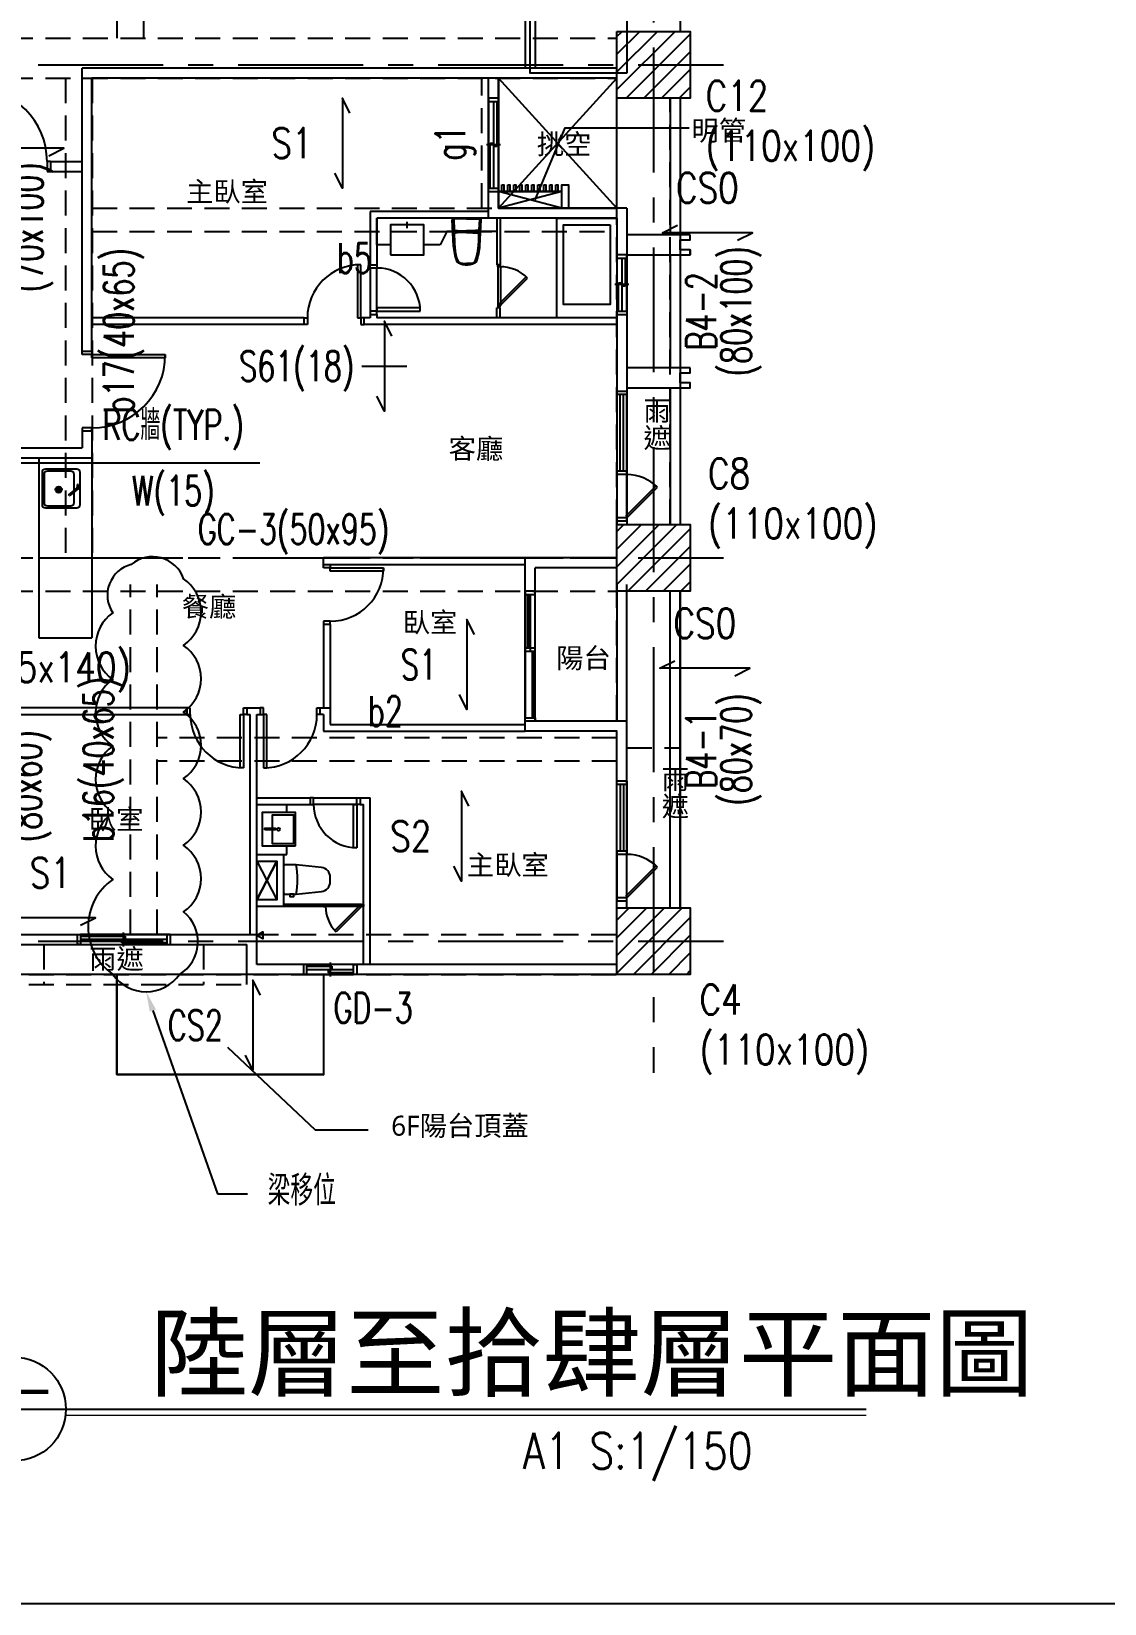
# Model space of a CAD drawing. Header units: millimetres. Extents: x -3377 to 119122, y -22007 to 15479.
# Drawn here: x 54083 to 55693, y 3880 to 6239 of the extents above; entities that cross this region are included whole.
import ezdxf
from ezdxf import colors
from ezdxf.entities.mleader import LeaderData, LeaderLine
from ezdxf.enums import TextEntityAlignment as Align
from ezdxf.math import Vec2, Vec3

# ---------------------------------------------------------------- set-up
doc = ezdxf.new("R2010")
doc.units = ezdxf.units.MM
doc.header["$LTSCALE"] = 150
doc.header["$MEASUREMENT"] = 0
for name, pattern in [('CENTER', [2, 1.25, -0.25, 0.25, -0.25]), ('CONTINOUS', [0]), ('HIDDEN', [0.375, 0.25, -0.125])]:
    doc.linetypes.add(name, pattern=pattern)
doc.layers.get('0').update_dxf_attribs({"plot": 0})
doc.layers.add('5', color=5, linetype='Continuous', lineweight=13)
for name, color, linetype, plot in [('AREA', 3, 'Continuous', False), ('LABEL', 1, 'Continuous', False), ('S-ARCH', 252, 'Continuous', False), ('S-CLOUD_2022-0304', 4, 'Continuous', False)]:
    doc.layers.add(name, color=color, linetype=linetype, plot=plot)
for name, color, linetype in [('ASSLN', 8, 'Continuous'), ('COL', 1, 'Continuous'), ('FIN', 5, 'Continuous'), ('FIX', 3, 'Continuous'), ('OPEN', 4, 'Continuous'), ('S-COL', 7, 'Continuous'), ('S-COLB', 4, 'HIDDEN'), ('S-DIM', 2, 'Continuous'), ('S-GRID', 1, 'CENTER'), ('S-HATCH-COL', 13, 'Continuous'), ('S-OPEN', 13, 'Continuous'), ('S-RCBMB', 3, 'HIDDEN'), ('S-RCBMG', 2, 'HIDDEN'), ('S-SLAB', 5, 'Continuous'), ('S-SLABT', 2, 'Continuous'), ('S-TEXTB', 3, 'Continuous'), ('S-TEXTC', 3, 'Continuous'), ('S-TEXTG', 2, 'Continuous'), ('S-TITLE', 2, 'Continuous'), ('TEXT', 2, 'Continuous'), ('TOIL', 6, 'Continuous'), ('WALL', 2, 'Continuous'), ('WALL-IN', 3, 'Continuous'), ('WALL2', 3, 'Continuous'), ('WALL3', 4, 'Continuous')]:
    doc.layers.add(name, color=color, linetype=linetype)
doc.styles.add('3E', font='simplex.shx', dxfattribs={"width": 0.8, "height": 45, "bigfont": 'dayus.shx'})
doc.styles.add('CS4', font='romans.shx', dxfattribs={"width": 0.7, "height": 45, "bigfont": 'lsp.shx'})
doc.styles.add('CT', font='')
doc.styles.add('ET', font='simplex.shx', dxfattribs={"width": 0.8})
doc.styles.add('HH', font='')
doc.styles.add('HHV', font='')
doc.styles.add('LSP', font='SIMPLEX.shx', dxfattribs={"width": 0.8, "bigfont": 'lsp.shx'})
doc.styles.get('CT').set_extended_font_data('DFKai-SB')
doc.styles.get('HH').set_extended_font_data('Microsoft JhengHei')
doc.styles.get('HHV').set_extended_font_data('@微軟正黑體')
doc.dimstyles.new('DIM150', dxfattribs={"dimscale": 15, "dimtxt": 3, "dimasz": 2, "dimexe": 2, "dimexo": 2, "dimgap": 1, "dimtad": 1, "dimdec": 1, "dimdsep": 46, "dimtxsty": 'CS4', "dimblk1": 'ARCHTICK', "dimblk2": 'ARCHTICK', "dimsah": 1, "dimcen": 2, "dimdle": 2, "dimadec": 0, "dimazin": 0, "dimtfac": 1, "dimtdec": 1, "dimtmove": 0, "dimatfit": 3, "dimldrblk": 'TAA', "dimfxl": 0, "dimtolj": 1, "dimarcsym": 0})

# ---------------------------------------------------------------- blocks, each defined once
blk = doc.blocks.new('LINE(2)')
at = {"layer": 'S-GRID'}
for points in [[(-5535.87, -344.9), (-5535.87, -3083.41)], [(-8859.11, -1570.91), (-5430.87, -1570.91)], [(-8859.11, -2310.91), (-5430.87, -2310.91)], [(-8859.11, -2885.91), (-5430.87, -2885.91)]]:
    blk.add_lwpolyline(points, dxfattribs=at)
blk = doc.blocks.new('COL(2F-16F)')
for points in [[(-5590.9, -1520.9), (-5480.9, -1520.9), (-5480.9, -1620.9), (-5590.9, -1620.9)], [(-5590.9, -2260.9), (-5480.9, -2260.9), (-5480.9, -2360.9), (-5590.9, -2360.9)], [(-5590.9, -2835.9), (-5480.9, -2835.9), (-5480.9, -2935.9), (-5590.9, -2935.9)]]:
    blk.add_lwpolyline(points, close=True)
blk = doc.blocks.new('_ARCHTICK')
at = {"color": 0, "linetype": 'ByBlock', "const_width": 0.15}
blk.add_lwpolyline([(-0.5, -0.5), (0.5, 0.5)], dxfattribs=at)
blk = doc.blocks.new('*D210')
at = {"layer": 'DEFPOINTS', "color": 0, "transparency": 16777216}
for p in [(53906.1, 5591.9), (53921.1, 5591.9), (53921.1, 5591.9)]:
    blk.add_point(p, dxfattribs=at)
at = {"layer": 'S-DIM', "color": 0, "lineweight": -2, "transparency": 16777216}
for p, q in [((53906.1, 5621.9), (53906.1, 5621.9)), ((53906.1, 5591.9), (53876.1, 5591.9)), ((53906.1, 5591.9), (53921.1, 5591.9)), ((53921.1, 5591.9), (54425.6, 5591.9))]:
    blk.add_line(p, q, dxfattribs=at)
at = {"layer": 'S-DIM', "color": 0, "lineweight": -2, "transparency": 16777216, "xscale": 30, "yscale": 30, "zscale": 30}
blk.add_blockref('_ARCHTICK', (53906.1, 5591.9), dxfattribs=at)
at = {"layer": 'S-DIM', "color": 0, "lineweight": -2, "transparency": 16777216, "xscale": 30, "yscale": 30, "zscale": 30, "rotation": 180}
blk.add_blockref('_ARCHTICK', (53921.1, 5591.9), dxfattribs=at)
at = {"layer": 'S-DIM', "color": 0, "transparency": 16777216, "char_height": 45, "attachment_point": 5, "style": 'CS4'}
for s, insert in [('\\A1;RC牆(TYP.)', (54295.6, 5641.2)), ('\\A1;W(15)', (54295.6, 5542.6))]:
    blk.add_mtext(s, dxfattribs=dict(at, insert=insert))
blk = doc.blocks.new('TAA')
at = {"linetype": 'Continuous'}
blk.add_line((0, 0), (-1.663, 0), dxfattribs=at)
blk.add_solid([(-1.5, -0.25), (-1.5, 0.25), (0, 0)], dxfattribs=at)
blk = doc.blocks.new('DwFm')
blk.add_lwpolyline([(-12110.4, -3880.1), (0, -3880.1)])
blk = doc.blocks.new('$PWS001115O08HK0DW0000DW2')
at = {"color": 0, "linetype": 'Continuous'}
for p, q in [((-55, 7.5), (-50, 7.5)), ((-50, 7.5), (-50, -7.5)), ((50, 7.5), (-50, 7.5)), ((50, 2.5), (-50, 2.5)), ((55, 7.5), (50, 7.5)), ((50, 7.5), (50, -7.5)), ((-50, -7.5), (-55, -7.5)), ((50, -2.5), (-50, -2.5)), ((-50, -7.5), (50, -7.5)), ((50, -7.5), (55, -7.5))]:
    blk.add_line(p, q, dxfattribs=at)
blk = doc.blocks.new('$PDS002515O05SC0DW00008C10')
at = {"color": 0, "linetype": 'Continuous', "lineweight": -2}
for p, q in [((-13.5, 53.5), (-15.6, 51.3)), ((-15.6, 51.3), (30.4, 5.4)), ((32.5, 7.5), (-13.5, 53.5)), ((-37.5, 7.5), (-32.5, 7.5)), ((-32.5, 7.5), (-32.5, -7.5)), ((32.5, 7.5), (-32.5, 7.5)), ((30.4, 5.4), (32.5, 7.5)), ((37.5, 7.5), (32.5, 7.5)), ((32.5, 7.5), (32.5, -7.5)), ((-32.5, -7.5), (-37.5, -7.5)), ((-32.5, -7.5), (32.5, -7.5)), ((32.5, -7.5), (37.5, -7.5))]:
    blk.add_line(p, q, dxfattribs=at)
blk.add_arc((32.5, 7.5), 65, 135, 180, dxfattribs=at)
blk = doc.blocks.new('$PWS002115O06680DW0000DW2')
at = {"color": 0, "linetype": 'Continuous'}
for p, q in [((-40, 7.5), (-35, 7.5)), ((-35, 7.5), (-35, -7.5)), ((35, 7.5), (-35, 7.5)), ((-35, 5), (2.5, 5)), ((35, 0), (-35, 0)), ((-2.5, -5), (-2.5, 0)), ((0, -10.5), (0, 10.5)), ((2.5, 5), (2.5, 0)), ((40, 7.5), (35, 7.5)), ((35, 7.5), (35, -7.5)), ((-35, -7.5), (-40, -7.5)), ((-35, -7.5), (35, -7.5)), ((35, -5), (-2.5, -5)), ((35, -7.5), (40, -7.5))]:
    blk.add_line(p, q, dxfattribs=at)
blk = doc.blocks.new('A$C536C7597')
at = {"color": 252}
for p, q in [((970, 505), (792.5, 700)), ((792.5, 505), (970, 700)), ((970, 505), (970, 700)), ((1050, 670), (1050, 465)), ((1065, 670), (1065, 465)), ((1065, 457.5), (1065, 442.5)), ((1050, 435), (1050, 264.5)), ((1065, 435), (1065, 264.5)), ((1050, 234.5), (1050, 30)), ((1065, 234.5), (1065, 30)), ((430, -533), (460, -475)), ((430, -475), (460, -533)), ((430, -630), (430, -543)), ((415, -645), (-25, -645))]:
    blk.add_line(p, q, dxfattribs=at)
at = {"color": 252, "linetype": 'HIDDEN'}
for p, q in [((985, -305), (1065, -305)), ((110, -600), (110, -660)), ((350, -600), (350, -660))]:
    blk.add_line(p, q, dxfattribs=at)
at = {"color": 252}
for points in [[(792.5, 700), (792.5, 505), (970, 505)], [(887.5, 530), (792.5, 530), (792.5, 505), (887.5, 505), (792.5, 530), (887.5, 530), (792.5, 505)], [(1050, -545), (1050, -70)], [(1065, -545), (1065, -70)], [(530, -645), (530, -795.5), (220, -795.5), (220, -645)]]:
    blk.add_lwpolyline(points, dxfattribs=at)
at = {"color": 252, "linetype": 'HIDDEN'}
blk.add_lwpolyline([(-25, -660), (-25, -660), (415, -660), (415, -645)], dxfattribs=at)
at = {"layer": '5', "color": 252, "linetype": 'Continuous'}
blk.add_lwpolyline([(143.2, -1306.4), (1343.9, -1306.4)], dxfattribs=at)
at = {"layer": 'AREA', "color": 252}
blk.add_lwpolyline([(985, 707.5), (840, 707.5), (840, 1022.5), (985, 1022.5)], close=True, dxfattribs=at)
at = {"layer": 'ASSLN', "color": 252}
for points in [[(797.5, 540), (800.5, 540), (800.5, 530), (797.5, 530)], [(806.5, 540), (809.5, 540), (809.5, 530), (806.5, 530)], [(815.5, 540), (818.5, 540), (818.5, 530), (815.5, 530)], [(824.5, 540), (827.5, 540), (827.5, 530), (824.5, 530)], [(833.5, 540), (836.5, 540), (836.5, 530), (833.5, 530)], [(842.5, 540), (845.5, 540), (845.5, 530), (842.5, 530)], [(851.5, 540), (854.5, 540), (854.5, 530), (851.5, 530)], [(860.5, 540), (863.5, 540), (863.5, 530), (860.5, 530)], [(869.5, 540), (872.5, 540), (872.5, 530), (869.5, 530)], [(878.5, 540), (881.5, 540), (881.5, 530), (878.5, 530)]]:
    blk.add_lwpolyline(points, close=True, dxfattribs=at)
at = {"layer": 'COL', "color": 252}
blk.add_line((1080, 442.5), (1080, 435, 1.1), dxfattribs=at)
for points in [[(970, 770), (1080, 770), (1080, 670), (970, 670)], [(970, 30), (1080, 30), (1080, -70), (970, -70)], [(970, -545), (1080, -545), (1080, -645), (970, -645)]]:
    blk.add_lwpolyline(points, close=True, dxfattribs=at)
at = {"layer": 'FIN', "color": 252}
for p, q in [((107.5, 108), (107.5, 60)), ((110.5, 105), (110.5, 63)), ((159.5, 113), (112.5, 113)), ((150.5, 110), (115.5, 110)), ((155.5, 63), (155.5, 105)), ((164.5, 60), (164.5, 108)), ((130.3, 82.4), (135, 82.4)), ((131, 84), (134.3, 80.7)), ((131, 80.7), (134.3, 84)), ((148.3, 73.8), (147.6, 74.6)), ((159.5, 84.5), (147.7, 75.3)), ((150, 74.5), (148.7, 76.1)), ((160.7, 82.9), (149, 73.8)), ((159.5, 86.2), (162.8, 82.9)), ((159.5, 82.9), (162.8, 86.2)), ((161.5, 90.2), (160.5, 90.2)), ((160.5, 86.1), (160.5, 90.2)), ((161.5, 86.2), (161.5, 90.2)), ((112.5, 55), (159.5, 55)), ((115.5, 58), (150.5, 58))]:
    blk.add_line(p, q, dxfattribs=at)
for points in [[(102.5, 130), (102.5, -140)], [(182.5, 130), (182.5, -140)], [(102.5, -140), (182.5, -140)]]:
    blk.add_lwpolyline(points, dxfattribs=at)
for centre, radius in [((132.6, 82.4), 4.63), ((132.6, 82.4), 2.34), ((161.2, 84.6), 1.7)]:
    blk.add_circle(centre, radius, dxfattribs=at)
for centre, radius, start, end in [((112.5, 108), 5, 90, 180), ((115.5, 105), 5, 90, 180), ((150.5, 105), 5, 0, 90), ((159.5, 108), 5, 0, 90), ((148, 74.9), 0.5, 127.959, 217.959), ((148.6, 74.1), 0.5, 217.959, 307.959), ((112.5, 60), 5, 180, 270), ((115.5, 63), 5, 180, 270), ((150.5, 63), 5, 270, 0), ((159.5, 60), 5, 270, 0)]:
    blk.add_arc(centre, radius, start, end, dxfattribs=at)
at = {"layer": 'FIX', "color": 252}
for p, q in [((530, -30), (530, -20)), ((540, -120), (530, -120))]:
    blk.add_line(p, q, dxfattribs=at)
at = {"layer": 'LABEL', "color": 252}
blk.add_lwpolyline([(-12.2, -1297.3), (1343.9, -1297.3)], dxfattribs=at)
at = {"layer": 'LABEL', "color": 252, "linetype": 'Continuous'}
blk.add_arc((65.5, -1297.3), 77.8, 180.0000014999924, 179.9999985000077, dxfattribs=at)
at = {"layer": 'OPEN', "color": 252, "linetype": 'Continuous'}
for p, q in [((777.5, 670), (777.5, 665)), ((777.5, 665), (792.5, 665)), ((777.5, 665), (777.5, 535)), ((785, 665), (785, 535)), ((790, 665), (790, 597.5)), ((792.5, 665), (792.5, 670)), ((792.5, 535), (792.5, 665)), ((795.5, 600), (774.5, 600)), ((780, 535), (780, 602.5)), ((780, 602.5), (785, 602.5)), ((790, 597.5), (785, 597.5)), ((120, 575), (115, 575)), ((115, 575), (115, 560)), ((115, 560), (120, 560)), ((777.5, 530), (777.5, 535)), ((777.5, 535), (792.5, 535)), ((792.5, 535), (792.5, 530)), ((970, 435), (970, 430)), ((970, 430), (985, 430)), ((970, 430), (970, 350)), ((977.5, 430), (977.5, 350)), ((982.5, 430), (982.5, 387.5)), ((985, 430), (985, 435)), ((985, 350), (985, 430)), ((585.6, 420), (580.6, 420)), ((580.6, 420), (580.6, 340)), ((585.6, 340), (585.6, 420)), ((600, 415), (600, 420)), ((610, 415), (600, 415)), ((600, 415), (600, 350)), ((610, 420), (610, 415)), ((610, 350), (610, 415)), ((988, 390), (967, 390)), ((972.5, 350), (972.5, 392.5)), ((972.5, 392.5), (977.5, 392.5)), ((982.5, 387.5), (977.5, 387.5)), ((675, 355), (610, 355)), ((610, 355), (610, 350)), ((675, 350), (675, 355)), ((500.6, 340), (505.6, 340)), ((505.6, 340), (505.6, 330)), ((580.6, 340), (585.6, 340)), ((590.6, 340), (585.6, 340)), ((585.6, 340), (585.6, 330)), ((610, 350), (600, 350)), ((600, 350), (600, 345)), ((610, 345), (610, 350)), ((610, 350), (675, 350)), ((970, 345), (970, 350)), ((970, 350), (985, 350)), ((985, 350), (985, 345)), ((505.6, 330), (500.6, 330)), ((585.6, 330), (590.6, 330)), ((167.5, 285), (167.5, 290)), ((182.5, 285), (167.5, 285)), ((182.5, 290), (182.5, 285)), ((182.5, 285), (292.5, 285)), ((182.5, 280), (182.5, 285)), ((292.5, 285), (292.5, 280)), ((292.5, 280), (182.5, 280)), ((970, 225), (970, 230)), ((985, 225), (970, 225)), ((970, 225), (970, 110)), ((975, 110), (975, 225)), ((980, 110), (980, 225)), ((985, 230), (985, 225)), ((985, 110), (985, 225)), ((182.5, 175), (167.5, 175)), ((167.5, 175), (167.5, 170)), ((182.5, 170), (182.5, 175)), ((985, 110), (970, 110)), ((970, 110), (970, 105)), ((985, 105), (985, 110)), ((530, -35), (530, -30)), ((540, -35), (530, -35)), ((540, -30), (540, -35)), ((540, -35), (620, -35)), ((540, -40), (540, -35)), ((620, -40), (540, -40)), ((620, -35), (620, -40)), ((832.5, -70, -1.1), (832.5, -75, -1.1)), ((847.5, -75, -1.1), (847.5, -70, -1.1)), ((832.5, -75, -1.1), (847.5, -75, -1.1)), ((832.5, -75, -1.1), (832.5, -260, -1.1)), ((836, -75, -1.1), (836, -155, -1.1)), ((837, -75, -1.1), (837, -155, -1.1)), ((840, -75, -1.1), (840, -155, -1.1)), ((847.5, -260, -1.1), (847.5, -75, -1.1)), ((540, -115), (530, -115)), ((530, -115), (530, -120)), ((540, -120), (540, -115)), ((832.5, -155, -1.1), (847.5, -155, -1.1)), ((832.5, -160, -1.1), (847.5, -160, -1.1)), ((837, -155, -1.1), (840, -155, -1.1)), ((840, -155, -1.1), (840, -160, -1.1)), ((840, -160, -1.1), (843, -160, -1.1)), ((843, -160, -1.1), (843, -260, -1.1)), ((844, -160, -1.1), (844, -260, -1.1)), ((330, -245), (325, -245)), ((325, -255), (330, -255)), ((330, -255), (330, -245)), ((405, -335), (405, -255)), ((405, -255), (410, -255)), ((410, -255), (410, -245)), ((410, -245), (415, -245)), ((415, -255), (410, -255)), ((410, -255), (410, -335)), ((440, -245), (435, -245)), ((435, -255), (440, -255)), ((440, -255), (440, -245)), ((440, -255), (440, -335)), ((445, -255), (440, -255)), ((445, -335), (445, -255)), ((520, -255), (520, -245)), ((520, -245), (525, -245)), ((525, -255), (520, -255)), ((832.5, -265, -1.1), (832.5, -260, -1.1)), ((832.5, -260, -1.1), (847.5, -260, -1.1)), ((847.5, -260, -1.1), (847.5, -265, -1.1)), ((410, -335), (405, -335)), ((440, -335), (445, -335)), ((970, -360), (970, -355)), ((985, -360), (970, -360)), ((970, -460), (970, -360)), ((975, -360), (975, -460)), ((980, -360), (980, -460)), ((985, -355), (985, -360)), ((985, -360), (985, -460)), ((515, -380), (510, -380)), ((510, -390), (515, -390)), ((515, -390), (515, -380)), ((515, -380), (580, -380)), ((580, -390), (515, -390)), ((575, -455), (575, -390)), ((575, -390), (580, -390)), ((580, -390), (580, -380)), ((580, -380), (585, -380)), ((585, -390), (580, -390)), ((580, -390), (580, -455)), ((580, -455), (575, -455)), ((985, -460), (970, -460)), ((970, -460), (970, -465)), ((985, -465), (985, -460)), ((533, -540), (530, -540)), ((533, -543), (533, -540)), ((587, -540), (533, -540)), ((546.7, -579.1), (584.9, -540.9)), ((584.9, -540.9), (587, -543)), ((587, -543), (587, -540)), ((587, -540), (590, -540)), ((530, -543), (533, -543)), ((587, -543), (533, -543)), ((587, -543), (548.8, -581.2)), ((590, -543), (587, -543)), ((160, -585), (165, -585)), ((165, -585), (165, -600)), ((295, -585), (165, -585)), ((165, -587.5), (232.5, -587.5)), ((230, -603), (230, -582)), ((232.5, -587.5), (232.5, -592.5)), ((300, -585), (295, -585)), ((295, -585), (295, -600)), ((548.8, -581.2), (546.7, -579.1)), ((165, -600), (160, -600)), ((295, -592.5), (165, -592.5)), ((165, -600), (295, -600)), ((227.5, -597.5), (227.5, -592.5)), ((295, -597.5), (227.5, -597.5)), ((295, -600), (300, -600))]:
    blk.add_line(p, q, dxfattribs=at)
at = {"layer": 'OPEN', "color": 252}
blk.add_line((985, 105), (970, 105), dxfattribs=at)
at = {"layer": 'OPEN', "color": 252, "linetype": 'Continuous', "lineweight": -2}
for p, q in [((970, -465), (970, -460)), ((985, -465), (970, -465)), ((970, -465), (970, -530)), ((985, -460), (985, -465)), ((985, -530), (985, -465)), ((1028.8, -481.9), (982.9, -527.9)), ((985, -530), (1031, -484)), ((1031, -484), (1028.8, -481.9)), ((985, -530), (970, -530)), ((970, -530), (970, -535)), ((982.9, -527.9), (985, -530)), ((985, -535), (985, -530))]:
    blk.add_line(p, q, dxfattribs=at)
at = {"layer": 'OPEN', "color": 252, "linetype": 'Continuous'}
for centre, radius, start, end in [((5, 575), 110, 0, 90), ((585.6, 340), 80, 90, 180), ((610, 350), 65, 0, 90), ((182.5, 285), 110, 270, 0), ((540, -35), 80, 270, 0), ((410, -255), 80, 180, 270), ((440, -255), 80, 270, 0), ((580, -390), 65, 180, 270), ((587, -543), 54, 180, 225)]:
    blk.add_arc(centre, radius, start, end, dxfattribs=at)
at = {"layer": 'OPEN', "color": 252, "linetype": 'Continuous', "lineweight": -2}
blk.add_arc((985, -530), 65, 45, 90, dxfattribs=at)
at = {"layer": 'TEXT', "color": 252}
for points in [[(847.5, 517.5), (892.4, 625.2), (1078.2, 625.2)], [(385.7, -754), (517.1, -878.5), (596.7, -878.5)]]:
    blk.add_lwpolyline(points, dxfattribs=at)
at = {"layer": 'TOIL', "color": 252}
for p, q in [((782.5, 490), (610, 490)), ((610, 450), (610, 490)), ((790, 490), (790, 420)), ((795, 490), (795, 420)), ((630.5, 450), (610, 450)), ((705, 450), (680.5, 450)), ((715, 470), (705, 450)), ((790, 470), (715, 470)), ((738.3, 422), (744.5, 422)), ((750.7, 422), (744.5, 422)), ((795, 420), (790, 420)), ((795, 355), (790, 355)), ((790, 340), (790, 355)), ((794.4, 358), (795.9, 358)), ((795, 340), (795, 355)), ((475, -402.2), (475, -390)), ((430, -465), (475, -465)), ((475, -465), (475, -452.2)), ((530, -540), (470, -540)), ((479.4, -523.9), (479.4, -524.5)), ((479.4, -523.9), (485.4, -523.9)), ((485.4, -523.9), (485.4, -524.5)), ((485.4, -523.9), (485.4, -523.9)), ((485.4, -523.9), (485.4, -523.9)), ((485.4, -523.9), (485.4, -523.9)), ((485.4, -523.9), (485.4, -523.9)), ((530, -540), (530, -543)), ((590, -540), (590, -540)), ((590, -540), (590, -543)), ((530, -543), (470, -543)), ((590, -543), (590, -543))]:
    blk.add_line(p, q, dxfattribs=at)
at = {"layer": 'TOIL', "color": 252, "linetype": 'Continuous'}
for p, q in [((791.4, 417), (791.4, 420)), ((794.4, 417), (791.4, 417)), ((791.4, 417), (791.4, 358)), ((834, 401.8), (792.3, 360.1)), ((794.4, 420), (794.4, 417)), ((795.9, 358), (795.9, 417)), ((836.1, 399.7), (834, 401.8)), ((794.4, 358), (836.1, 399.7)), ((794.4, 358), (791.4, 358)), ((791.4, 358), (791.4, 355)), ((792.3, 360.1), (794.4, 358)), ((794.4, 355), (794.4, 358))]:
    blk.add_line(p, q, dxfattribs=at)
at = {"layer": 'TOIL', "color": 252}
for points in [[(630.5, 435), (680.5, 435), (680.5, 480), (630.5, 480)], [(960, 480), (960, 360), (890, 360), (890, 480)], [(488, -452.2), (488, -402.2), (438, -402.2), (438, -452.2)], [(441.9, -428.3), (441.9, -425.7), (457.4, -425.7), (457.4, -428.3)], [(430, -586.5), (439, -581.3), (439, -591.7)]]:
    blk.add_lwpolyline(points, close=True, dxfattribs=at)
at = {"layer": 'TOIL', "color": 252, "const_width": 3}
blk.add_lwpolyline([(655, 474.5), (655, 484.7)], dxfattribs=at)
at = {"layer": 'TOIL', "color": 252}
for points in [[(742.5, 419.4, -0.194459), (730.2, 424.3, -0.07596), (725.1, 448.3), (723, 487.5), (725.2, 490), (764.8, 490), (766, 487.5), (763.9, 448.5, -0.07596), (758.8, 424.3, -0.194459), (746.6, 419.4)], [(479.4, -524.5), (479.4, -527.9), (485.4, -527.9), (485.4, -524.5), (489, -524.5), (526.6, -520.5, 0.383798), (540, -505.6), (540, -499.4, 0.383798), (526.6, -484.5), (489, -480.5), (472, -480.5, 0.414214), (470, -482.5), (470, -522.5, 0.414214), (472, -524.5)]]:
    blk.add_lwpolyline(points, format="xyb", close=True, dxfattribs=at)
for points in [[(744.5, 488.7), (726.1, 488.7, 0.332674), (725.3, 488.1), (725.9, 472, 0.271876), (726.4, 471.3, 0.013613), (744.5, 470.9, 43.172872)], [(744.5, 488.7), (762.9, 488.7, -0.332674), (763.7, 488.1), (763.1, 472, -0.271876), (762.6, 471.3, -0.013613), (744.5, 470.9, -43.172872)]]:
    blk.add_lwpolyline(points, format="xyb", dxfattribs=at)
for points in [[(970, 490), (970, 340), (880, 340), (880, 490), (970, 490)], [(453.4, -425.7), (453.4, -405.4), (485, -405.4), (485, -448.9), (453.4, -448.9), (453.4, -428.3)]]:
    blk.add_lwpolyline(points, dxfattribs=at)
blk.add_circle((462.2, -427.2), 2.19, dxfattribs=at)
for centre, radius, start, end in [((899.2, 462), 173.1, 178.2114, 185.8192), ((741.6, 346.9), 121.5, 88.6098, 97.2474), ((768, 1052.9), 585.1, 267.7018, 269.5191), ((599.9, 464.5), 163.2, 353.1505, 1.169), ((767.4, 444.2), 40.3, 179.7388, 206.8929), ((737.5, 428.6), 6.62, 202.881, 276.9927), ((751.4, 428.9), 6.93, 263.869, 342.5206), ((682.7, 452.3), 79.5, 341.2752, 354.7588), ((369, -502.5), 122, 349.6111, 10.3889)]:
    blk.add_arc(centre, radius, start, end, dxfattribs=at)
at = {"layer": 'TOIL', "color": 252, "linetype": 'Continuous'}
blk.add_arc((794.4, 358), 59, 45, 90, dxfattribs=at)
at = {"layer": 'WALL', "color": 252}
for p, q in [((970, 715), (167.5, 715)), ((167.5, 714), (167.5, 715)), ((167.5, 290), (167.5, 714)), ((970, 700), (182.5, 700)), ((182.5, 699), (182.5, 700)), ((182.5, 290), (182.5, 699)), ((777.5, 490), (777.5, 700)), ((792.5, 505), (792.5, 700)), ((792.5, 670), (777.5, 670)), ((120, 575), (167.5, 575)), ((120, 575), (120, 560)), ((120, 560), (167.5, 560)), ((777.5, 510), (777.5, 555)), ((792.5, 510), (792.5, 555)), ((777.5, 530), (792.5, 530)), ((985, 505), (792.5, 505)), ((985, 505), (985, 30)), ((970, 490), (777.5, 490)), ((970, 490), (970, 30)), ((985, 435), (970, 435)), ((970, 405.5), (970, 325.5)), ((985, 405.5), (985, 325.5)), ((970, 345), (970, 335)), ((970, 345), (985, 345)), ((985, 345), (985, 335)), ((167.5, 290), (182.5, 290)), ((970, 230), (985, 230)), ((167.5, 170), (167.5, 145)), ((182.5, 170), (167.5, 170)), ((182.5, 170), (182.5, 130)), ((985, 35), (970, 35)), ((970, -20), (832.5, -20)), ((970, -35), (847.5, -35)), ((847.5, -70, -1.1), (832.5, -70, -1.1)), ((847.5, -265, -1.1), (832.5, -265, -1.1)), ((985, -355), (970, -355)), ((985, -355), (970, -355)), ((985, -535), (970, -535)), ((985, -535), (970, -535)), ((-25, -585), (429, -585)), ((160, -585), (160, -600)), ((300, -585), (300, -600)), ((430, -630), (430, -585)), ((-25, -600), (415, -600)), ((415, -601), (415, -600)), ((415, -645), (415, -601)), ((970, -630), (430, -630)), ((545, -630), (430, -630)), ((500, -630), (500, -645)), ((580, -630), (580, -645)), ((416, -645), (415, -645)), ((970, -645), (416, -645)), ((545, -645), (430, -645))]:
    blk.add_line(p, q, dxfattribs=at)
for points in [[(970, 1245), (970, 1030), (832.5, 1030), (832.5, 715)], [(985, 1245), (985, 1015), (847.5, 1015), (847.5, 715)], [(-90, 145), (167.5, 145)], [(-90, 130), (182.5, 130)], [(970, -545), (970, -280), (832.5, -280), (832.5, -20)], [(985, -545), (985, -265), (847.5, -265), (847.5, -35)]]:
    blk.add_lwpolyline(points, dxfattribs=at)
at = {"layer": 'WALL', "color": 252, "elevation": 1.1}
for points in [[(1080, 465), (985, 465), (985, 435), (1080, 435), (1080, 442.5), (1065, 442.5), (1065, 457.5), (1080, 457.5)], [(1080, 265), (985, 265), (985, 235), (1080, 235), (1080, 242.5), (1065, 242.5), (1065, 257.5), (1080, 257.5)]]:
    blk.add_lwpolyline(points, close=True, dxfattribs=at)
at = {"layer": 'WALL-IN', "color": 252, "linetype": 'CONTINOUS'}
for p, q in [((430, -380), (510, -380)), ((430, -630), (430, -390)), ((430, -390), (510, -390)), ((510, -380), (510, -390)), ((585, -380), (600, -380)), ((585, -380), (585, -390)), ((585, -390), (590, -390)), ((590, -630), (590, -390)), ((600, -630), (600, -380)), ((430, -465), (470, -465)), ((430, -475), (460, -475))]:
    blk.add_line(p, q, dxfattribs=at)
for points in [[(470, -465), (470, -543)], [(460, -475), (460, -533)], [(460, -533), (430, -533)], [(470, -543), (430, -543)]]:
    blk.add_lwpolyline(points, dxfattribs=at)
at = {"layer": 'WALL2', "color": 252}
for p, q in [((600, 500), (600, 420)), ((777.5, 500), (600, 500)), ((610, 490), (610, 420)), ((777.5, 490), (610, 490)), ((600, 420), (610, 420)), ((500.6, 340), (182.5, 340)), ((500.6, 330), (500.6, 340)), ((600, 340), (590.6, 340)), ((590.6, 330), (590.6, 340)), ((600, 345), (610, 345)), ((600, 345), (600, 340)), ((610, 345), (610, 340)), ((970, 340), (610, 340)), ((500.6, 330), (182.5, 330)), ((970, 330), (590.6, 330)), ((832.5, -20), (530, -20)), ((530, -30), (832.5, -30)), ((530, -120), (530, -245)), ((540, -120), (540, -245)), ((325, -245), (325, -255)), ((415, -245), (415, -255)), ((415, -245), (435, -245)), ((415, -255), (420, -255)), ((420, -585), (420, -255)), ((430, -585), (430, -255)), ((430, -255), (435, -255)), ((435, -245), (435, -255)), ((530, -255), (530, -270)), ((540, -245), (540, -270)), ((530, -270), (530, -280)), ((530, -280), (832.5, -280)), ((540, -270), (832.5, -270))]:
    blk.add_line(p, q, dxfattribs=at)
for points in [[(887.5, 505), (887.5, 540), (897.5, 540), (897.5, 505)], [(70, -255), (325, -255), (325, -245), (60, -245)], [(530, -255), (525, -255), (525, -245), (540, -245)]]:
    blk.add_lwpolyline(points, dxfattribs=at)
at = {"layer": 'WALL3', "color": 252}
for p, q in [((970, -60), (970, -265)), ((985, -265), (985, -60))]:
    blk.add_line(p, q, dxfattribs=at)
at = {"layer": 'OPEN', "color": 252, "lineweight": -2, "rotation": 270}
for p in [(977.5, 72.5), (977.5, -497.5)]:
    blk.add_blockref('$PDS002515O05SC0DW00008C10', p, dxfattribs=at)
at = {"layer": 'OPEN', "color": 252, "extrusion": (0, 0, -1), "zscale": -1, "rotation": 90.00000000000004}
blk.add_blockref('$PWS001115O08HK0DW0000DW2', (-977.5, -410), dxfattribs=at)
at = {"layer": 'OPEN', "color": 252, "rotation": 180}
blk.add_blockref('$PWS002115O06680DW0000DW2', (540, -637.5), dxfattribs=at)
at = {"layer": 'TEXT', "color": 252, "style": 'HH'}
for s, p in [('明管', (1122.9, 606.3)), ('挑空', (890.8, 586)), ('主臥室', (385, 514.6)), ('客廳', (758.6, 128.9)), ('餐廳', (358.1, -108.1)), ('臥室', (689.6, -131.8)), ('陽台', (920, -185.3)), ('臥室', (218.7, -427.4)), ('主臥室', (806.4, -495.8)), ('雨遮', (219.2, -636.7)), ('6F陽台頂蓋', (734.6, -887.1))]:
    blk.add_text(s, height=30, dxfattribs=at).set_placement(p, align=Align.CENTER)
at = {"layer": 'TEXT', "color": 252, "style": 'HHV'}
for p in [(1014.8, 181), (1042.1, -371.9)]:
    blk.add_text('雨遮', height=30, rotation=270, dxfattribs=at).set_placement(p, align=Align.CENTER)
at = {"layer": 'TEXT', "color": 252, "linetype": 'Continuous', "style": 'CT', "width": 1}
blk.add_text('陸層至拾肆層平面圖', height=108, dxfattribs=at).set_placement((269.4, -1267))
at = {"layer": 'TEXT', "color": 252, "style": 'ET', "width": 0.8}
blk.add_text('A1 S:1/150', height=54, dxfattribs=at).set_placement((1173.3, -1386.9), align=Align.RIGHT)
blk = doc.blocks.new('2022-0217')
blk.add_blockref('A$C536C7597', (41880.7, -2290.9))

msp = doc.modelspace()

# ---------------------------------------------------------------- hatches: boundary and pattern name
at = {"layer": 'S-HATCH-COL'}
h = msp.add_hatch(dxfattribs=at)
h.set_pattern_fill('ANSI31', color=256, scale=150, style=0)
h.set_pattern_definition([(45, (12110.4, 0), (-13.258252, 13.258252), [])])
h.paths.add_polyline_path([(54961.13, 6239.23), (55071.13, 6239.23), (55071.13, 6139.23), (54961.13, 6139.23)])
h.paths.add_polyline_path([(54961.13, 5499.23), (55071.13, 5499.23), (55071.13, 5399.23), (54961.13, 5399.23)])
h.paths.add_polyline_path([(54961.13, 4924.23), (55071.13, 4924.23), (55071.13, 4824.23), (54961.13, 4824.23)])
h.paths.add_polyline_path([(53856.13, 4924.23), (53966.13, 4924.23), (53966.13, 4824.23), (53856.13, 4824.23)])
h.paths.add_polyline_path([(53201.13, 4924.23), (53091.13, 4924.23), (53091.13, 4824.23), (53201.13, 4824.23)])
h.paths.add_polyline_path([(52186.13, 6814.23), (52296.13, 6814.23), (52296.13, 6714.23), (52186.13, 6714.23)])
h.paths.add_polyline_path([(52186.13, 6249.23), (52296.13, 6249.23), (52296.13, 6149.23), (52186.13, 6149.23)])
h.paths.add_polyline_path([(52186.13, 5514.23), (52296.13, 5514.23), (52296.13, 5414.23), (52186.13, 5414.23)])
h.paths.add_polyline_path([(52186.13, 4924.23), (52296.13, 4924.23), (52296.13, 4824.23), (52186.13, 4824.23)])
h.paths.add_polyline_path([(53171.13, 6814.23), (53086.13, 6814.23), (53086.13, 6714.23), (53171.13, 6714.23)])
h.paths.add_polyline_path([(53906.13, 5469.23), (53991.13, 5469.23), (53991.13, 5329.23), (53906.13, 5329.23)])
h.paths.add_polyline_path([(53906.13, 6294.23), (53991.13, 6294.23), (53991.13, 6154.23), (53906.13, 6154.23)])
h.paths.add_polyline_path([(53171.13, 6294.23), (53086.13, 6294.23), (53086.13, 6154.23), (53171.13, 6154.23)])
h.paths.add_polyline_path([(53086.13, 5469.23), (53171.13, 5469.23), (53171.13, 5329.23), (53086.13, 5329.23)])
h.paths.add_polyline_path([(53906.13, 6814.23), (53991.13, 6814.23), (53991.13, 6714.23), (53906.13, 6714.23)])
h.paths.add_polyline_path([(54961.13, 6814.23), (55071.13, 6814.23), (55071.13, 6714.23), (54961.13, 6714.23)])

# ---------------------------------------------------------------- linework, layer by layer
at = {"layer": 'S-CLOUD_2022-0304'}
msp.add_lwpolyline([(54204.86, 4824.23, 0.5205671), (54304.86, 4824.23, 0.5205671), (54311.13, 4917.96, 0.5205671), (54311.13, 5017.96, 0.5205671), (54311.13, 5117.96, 0.5205671), (54311.13, 5217.96, 0.5205671), (54311.13, 5317.96, 0.5205671), (54311.13, 5417.96, 0.5205671), (54232.44, 5439.27, 0.5205671), (54204.86, 5366.85, 0.5205671), (54204.86, 5266.85, 0.5205671), (54204.86, 5166.85, 0.5205671), (54204.86, 5066.85, 0.5205671), (54204.86, 4966.85, 0.5205671)], format="xyb", close=True, dxfattribs=at)
at = {"layer": 'S-OPEN'}
for p, q in [((54783.63, 5974.23), (54961.13, 6169.23)), ((54961.13, 5974.23), (54783.63, 6169.23)), ((54421.13, 4994.23), (54451.13, 4936.23)), ((54451.13, 4994.23), (54421.13, 4936.23))]:
    msp.add_line(p, q, dxfattribs=at)
at = {"layer": 'S-RCBMB'}
for p, q in [((54211.13, 6229.23), (54211.13, 6754.23)), ((54251.13, 6229.23), (54251.13, 6754.23)), ((54133.63, 6169.23), (54133.63, 5449.23)), ((54173.63, 6169.23), (54173.63, 5449.23)), ((54758.63, 5974.23), (54758.63, 6169.23)), ((54783.63, 5974.23), (54783.63, 6169.23)), ((54173.63, 5974.23), (54961.13, 5974.23)), ((54173.63, 5939.23), (54961.13, 5939.23)), ((54231.13, 4884.23), (54231.13, 5409.23)), ((54271.13, 4884.23), (54271.13, 5409.23)), ((54961.13, 5179.23), (54271.13, 5179.23)), ((54961.13, 5144.23), (54271.13, 5144.23))]:
    msp.add_line(p, q, dxfattribs=at)
at = {"layer": 'S-RCBMG'}
for p, q in [((53991.13, 6229.23), (54961.13, 6229.23)), ((53991.13, 6169.23), (54961.13, 6169.23)), ((54961.13, 5499.23), (54961.13, 6139.23)), ((55041.13, 5499.23), (55041.13, 6139.23)), ((53991.13, 5449.23), (54961.13, 5449.23)), ((53991.13, 5399.23), (54961.13, 5399.23)), ((54961.13, 4924.23), (54961.13, 5399.23)), ((55041.13, 4924.23), (55041.13, 5399.23)), ((53966.13, 4884.23), (54961.13, 4884.23)), ((53966.13, 4824.23), (54961.13, 4824.23))]:
    msp.add_line(p, q, dxfattribs=at)
at = {"layer": 'S-SLAB'}
msp.add_lwpolyline([(53101.13, 6814.23), (53171.13, 6814.23), (53171.13, 6789.23), (53906.13, 6789.23), (53906.13, 6814.23), (55071.13, 6814.23), (55071.13, 6714.23), (55056.13, 6714.23), (55056.13, 6239.23), (55071.13, 6239.23), (55071.13, 6139.23), (55056.13, 6139.23), (55056.13, 5499.23), (55071.13, 5499.23), (55071.13, 5399.23), (55056.13, 5399.23), (55056.13, 4924.23), (55071.13, 4924.23), (55071.13, 4824.23), (54521.13, 4824.23), (54521.13, 4673.73), (54211.13, 4673.73), (54211.13, 4824.23), (53106.13, 4824.23)], dxfattribs=at)
for points in [[(54783.63, 5974.23), (54961.13, 5974.23), (54961.13, 6169.23), (54783.63, 6169.23)], [(54421.13, 4994.23), (54451.13, 4994.23), (54451.13, 4936.23), (54421.13, 4936.23)]]:
    msp.add_lwpolyline(points, close=True, dxfattribs=at)
at = {"layer": 'S-SLABT', "color": 1}
msp.add_line((54578.63, 5737.15), (54646.13, 5737.15), dxfattribs=at)
for points in [[(54560.58, 6116.73), (54549.33, 6139.23), (54549.33, 6004.23), (54538.08, 6026.73)], [(54108.63, 6052.79), (54131.13, 6064.04), (53996.13, 6064.04), (54018.63, 6075.29)], [(55141.92, 5925.81), (55164.42, 5937.06), (55029.42, 5937.06), (55051.92, 5948.31)], [(54623.63, 5782.15), (54612.38, 5804.65), (54612.38, 5669.65), (54601.13, 5692.15)], [(54747.38, 5334.23), (54736.13, 5356.73), (54736.13, 5221.73), (54724.88, 5244.23)], [(55138.12, 5272.27), (55160.62, 5283.52), (55025.62, 5283.52), (55048.12, 5294.77)], [(54739.02, 5076.65), (54727.77, 5099.15), (54727.77, 4964.15), (54716.52, 4986.65)], [(54156.13, 4897.98), (54178.63, 4909.23), (54043.63, 4909.23), (54066.13, 4920.48)], [(54426.16, 4792.93), (54414.91, 4815.43), (54414.91, 4680.43), (54403.66, 4702.93)]]:
    msp.add_lwpolyline(points, dxfattribs=at)
at = {"layer": 'S-TITLE', "const_width": 6.25}
msp.add_lwpolyline([(52517.2, 4197.75), (54108.06, 4197.75)], dxfattribs=at)

# ---------------------------------------------------------------- block references
msp.add_blockref('DwFm', (60552, 7760.14))
at = {"layer": 'S-ARCH'}
msp.add_blockref('2022-0217', (12110.4, 7760.14), dxfattribs=at)
at = {"layer": 'S-COL'}
msp.add_blockref('COL(2F-16F)', (60552, 7760.14), dxfattribs=at)
at = {"layer": 'S-COLB'}
msp.add_blockref('COL(2F-16F)', (60552, 7760.14), dxfattribs=at)
at = {"layer": 'S-GRID'}
msp.add_blockref('LINE(2)', (60552, 7760.14), dxfattribs=at)

# ---------------------------------------------------------------- texts
at = {"layer": 'S-SLABT', "color": 2}
for s, style, width, p in [('S1', '3E', 0.8, (54504.33, 6049.23)), ('S61(18)', 'CS4', 0.7, (54567.38, 5714.65)), ('S1', 'CS4', 0.7, (54691.13, 5266.73)), ('S2', '3E', 0.8, (54682.77, 5009.15)), ('CS2', 'CS4', 0.7, (54369.91, 4725.43))]:
    msp.add_text(s, height=45, dxfattribs=dict(at, style=style, width=width)).set_placement(p, align=Align.RIGHT)
at = {"layer": 'S-SLABT', "color": 2, "style": '3E', "width": 0.8}
for s, p in [('CS0', (55096.92, 5982.06)), ('CS0', (55093.12, 5328.52)), ('S1', (54111.13, 4954.23))]:
    msp.add_text(s, height=45, dxfattribs=at).set_placement(p, align=Align.CENTER)
at = {"layer": 'S-TEXTB', "linetype": 'Continuous', "style": 'CS4', "width": 0.7}
for s, p in [('g1', (54718.63, 6071.73)), ('b16(40x65)', (54186.34, 5146.73))]:
    msp.add_text(s, height=45, rotation=90, dxfattribs=at).set_placement(p, align=Align.MIDDLE)
for s, p in [('b5', (54567.38, 5899.23, 0)), ('b2', (54613.63, 5219.23, 0))]:
    msp.add_text(s, height=45, dxfattribs=at).set_placement(p, align=Align.MIDDLE)
msp.add_text('b17(40x65)', height=45, rotation=90, dxfattribs=at).set_placement((54213.63, 5914.23), align=Align.MIDDLE_RIGHT)
at = {"layer": 'S-TEXTC', "style": 'CS4', "width": 0.8}
for s, p in [('C12', (55094.31, 6120.13)), ('(110x100)', (55094.31, 6045.13)), ('C8', (55097.74, 5553.39)), ('(110x100)', (55097.74, 5478.39)), ('(85x140)', (54008.19, 5262.49)), ('C4', (55085.16, 4763.9)), ('(110x100)', (55085.16, 4688.9))]:
    msp.add_text(s, height=45, dxfattribs=at).set_placement(p)
at = {"layer": 'S-TEXTG', "style": 'CS4', "width": 0.7}
msp.add_text('GC-3(50x95)', height=45, dxfattribs=at).set_placement((54476.13, 5489.23, -0.54), align=Align.MIDDLE)
msp.add_text('GD-3', height=45, dxfattribs=at).set_placement((54536, 4774.23, 0), align=Align.MIDDLE_LEFT)
at = {"layer": 'S-TEXTG', "char_height": 45, "attachment_point": 5, "rotation": 90, "line_spacing_factor": 0.7, "style": 'CS4'}
for s, insert in [('{\\W0.7;B3-2\\P(70x100)}', (54058.63, 5945.28)), ('{\\W0.7;B4-2\\P(80x100)}', (55121.13, 5819.23)), ('{\\W0.7;B4-1\\P(80x70)}', (55121.13, 5161.73)), ('{\\W0.7;B3-1\\P(80x60)}', (54056.13, 5106.73))]:
    msp.add_mtext(s, dxfattribs=dict(at, insert=insert))

# ---------------------------------------------------------------- dimensions: what is measured, and where the dimension line sits
at = {"layer": 'S-DIM'}
dim = msp.add_linear_dim(base=(53921.13, 5591.93), p1=(53906.13, 5591.93), p2=(53921.13, 5591.93), text='RC牆(TYP.)\\XW(<>)', dimstyle='DIM150', dxfattribs=at)
dim.commit()
dim.dimension.update_dxf_attribs({"geometry": '*D210', "text_midpoint": (54295.64, 5591.93), "dimtype": 160})

# ---------------------------------------------------------------- leaders
at = {"layer": 'S-CLOUD_2022-0304'}
ml = msp.add_multileader_mtext('Standard', dxfattribs=at)
ml.set_content('梁移位', color=256, style='LSP')
ml.set_leader_properties(color=256)
ml.build(insert=Vec2(0, 0))
ml.multileader.update_dxf_attribs({"text_left_attachment_type": 2, "text_right_attachment_type": 2, "dogleg_length": 3, "arrow_head_size": 30, "scale": 15})
ctx = ml.context
ctx.base_point, ctx.scale, ctx.char_height, ctx.arrow_head_size, ctx.landing_gap_size, ctx.plane_origin = Vec3(54407.06, 4494.86), 15, 45, 30, 30, Vec3(54254.86, 4798.2)
ctx.left_attachment, ctx.right_attachment = 2, 2
notes = []
notes.append((ctx, [(0, (1, 1, 0), (54362.06, 4494.86), (1, 0), 45, [(0, [(54254.86, 4798.2)], 0, [])])]))
ctx.mtext.insert, ctx.mtext.flow_direction = Vec3(54437.06, 4522.43), 5
for ctx, leaders in notes:
    for number, flags, end, landing, length, lines in leaders:
        leader = LeaderData()
        leader.index, (leader.has_last_leader_line, leader.has_dogleg_vector, leader.attachment_direction) = number, flags
        leader.last_leader_point, leader.dogleg_vector, leader.dogleg_length = Vec3(end), Vec3(landing), length
        for number, points, colour, breaks in lines:
            line = LeaderLine()
            line.index, line.vertices, line.color, line.breaks = number, Vec3.list(points), colors.encode_raw_color(colour), breaks
            leader.lines.append(line)
        ctx.leaders.append(leader)

doc.saveas('drawing.dxf')
